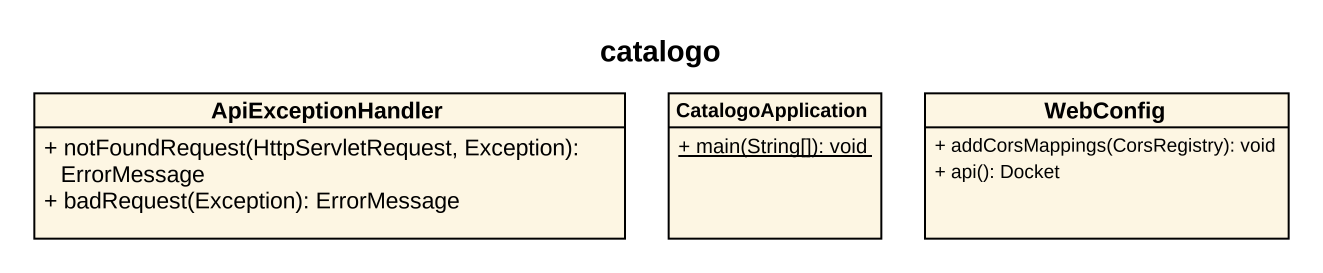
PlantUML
@startuml
title catalogo
hide circle
hide empty members
skinparam classAttributeIconSize 0
class ApiExceptionHandler {
  + notFoundRequest(HttpServletRequest, Exception): ErrorMessage
  + badRequest(Exception): ErrorMessage
}
class CatalogoApplication {
  {static} + main(String[]): void
}
class WebConfig {
  + addCorsMappings(CorsRegistry): void
  + api(): Docket
}
@enduml
